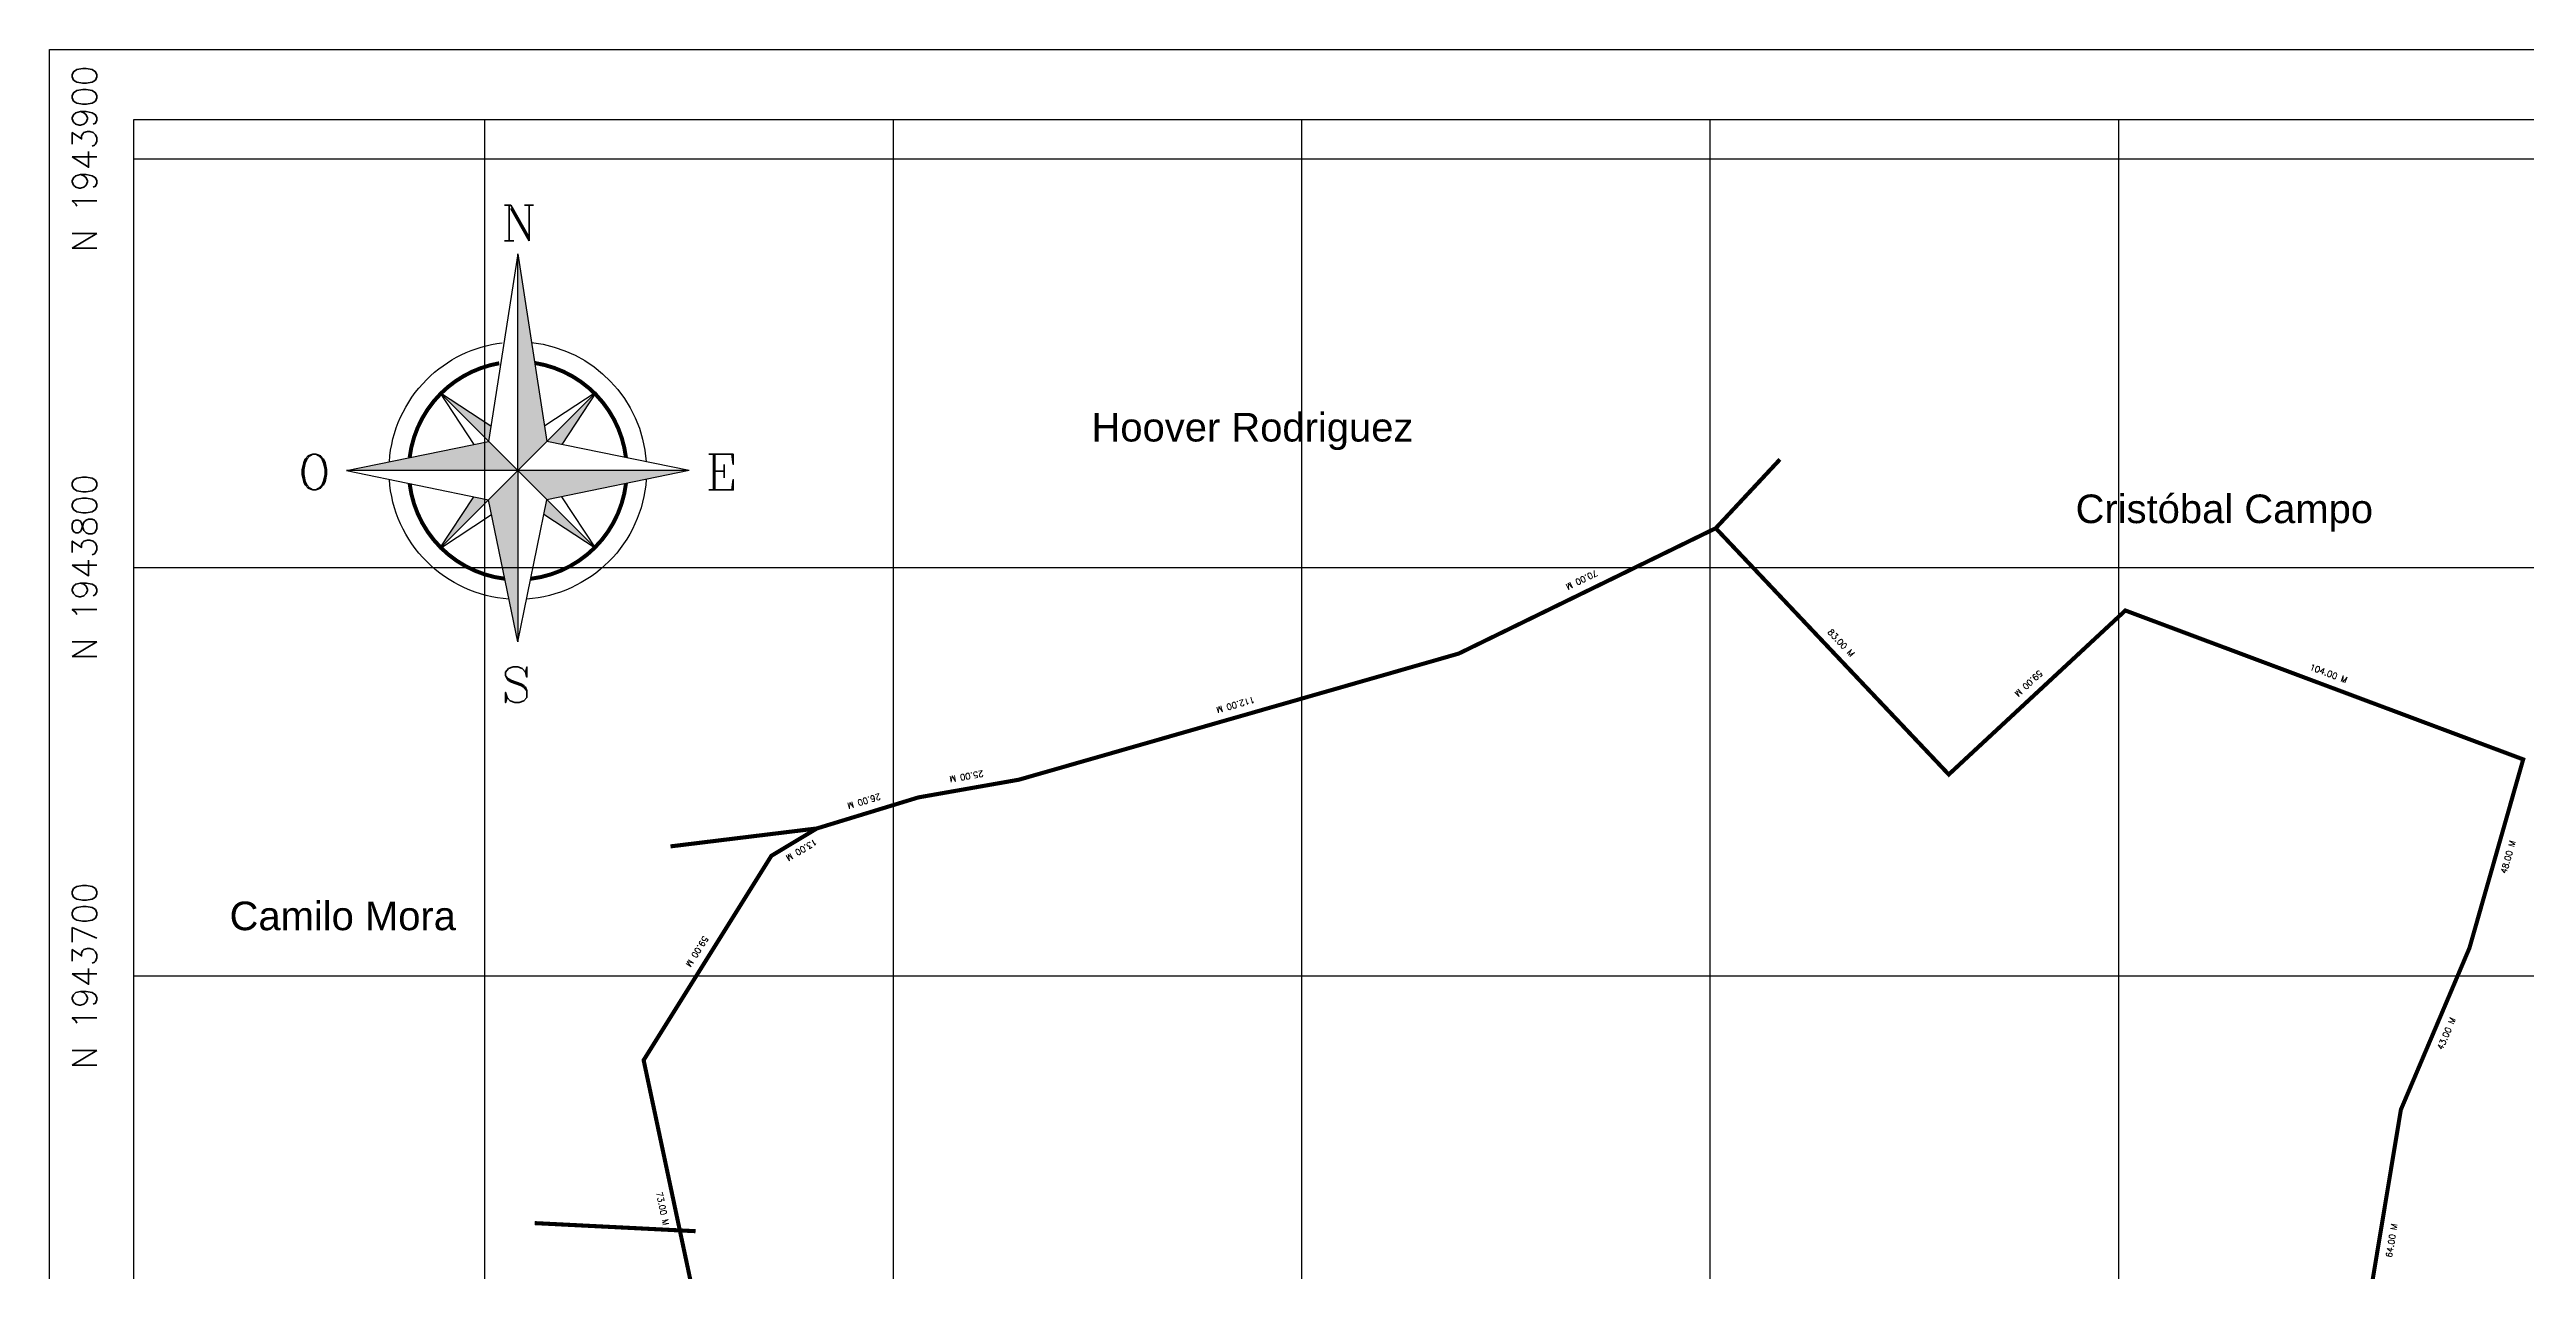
# Model space of a CAD drawing. Header units: metres. Extents: x 4644593 to 4645617, y 1943075 to 1943927.
# Drawn here: x 4644593 to 4645200, y 1943628 to 1943927 of the extents above; entities that cross this region are included whole.
import ezdxf
from ezdxf.enums import TextEntityAlignment as Align

# ---------------------------------------------------------------- set-up
doc = ezdxf.new("R2010")
doc.units = ezdxf.units.M
doc.linetypes.add('DASHED', pattern=[0.75, 0.5, -0.25])
for name, color, linetype in [('LATRINIDAD_OPTIMIZED', 7, 'Continuous'), ('MAPA_COORDENADAS', 2, 'Continuous'), ('MAPA_CUADRICULA', 8, 'Continuous'), ('MAPA_MARCO', 7, 'Continuous'), ('Norte', 7, 'Continuous'), ('Rotulo', 7, 'Continuous')]:
    doc.layers.add(name, color=color, linetype=linetype)
doc.layers.add('ne_grid', color=8, linetype='Continuous', lineweight=9)
doc.styles.add('COMPLEX', font='complex_.ttf')
doc.styles.add('F', font='swissk.ttf')
doc.styles.get("Standard").update_dxf_attribs({"font": 'simplex.shx'})

# ---------------------------------------------------------------- blocks, each defined once
blk = doc.blocks.new('Norte')
at = {"layer": 'Norte'}
h = blk.add_hatch(color=8, dxfattribs=at)
h.paths.add_polyline_path([(0, 0), (7.43, 7.43), (0, 55.14)])
h.paths.add_polyline_path([(0, 0), (7.43, -7.43), (43.59, 0)])
h.paths.add_polyline_path([(0, -43.59), (0, 0), (-7.43, -7.43)])
h.paths.add_polyline_path([(0, 0), (-7.43, 7.43), (-43.59, 0)])
h.paths.add_polyline_path([(19.67, 19.54, 0.000883), (19.6, 19.6), (7.43, 7.43), (11.19, 6.66)])
h.paths.add_polyline_path([(19.54, -19.67, 0.000883), (19.6, -19.6), (7.43, -7.43), (6.66, -11.19)])
h.paths.add_polyline_path([(-7.43, -7.43), (-11.19, -6.66), (-19.67, -19.54, 0.000883), (-19.6, -19.6)])
h.paths.add_polyline_path([(-7.43, 7.43), (-6.83, 11.3), (-19.54, 19.67, 0.000883), (-19.6, 19.6)])
at = {"layer": 'Norte', "color": 8}
for p, q in [((0, 55.14), (-7.43, 7.43)), ((0, 55.14), (7.43, 7.43)), ((0, 0), (0, 55.14)), ((-19.94, 19.94), (-11.19, 6.66)), ((-19.94, 19.94), (-6.9, 11.35)), ((-19.6, 19.6), (19.94, -19.94)), ((19.6, 19.6), (-19.6, -19.6)), ((19.94, 19.94), (6.9, 11.35)), ((19.94, 19.94), (11.19, 6.66)), ((-43.59, 0), (-7.43, 7.43)), ((43.59, 0), (7.43, 7.43)), ((43.59, 0), (-43.59, 0)), ((0, 0), (0, -43.59)), ((43.59, 0), (7.43, -7.43)), ((-43.59, 0), (-7.43, -7.43)), ((-19.94, -19.94), (-11.19, -6.66)), ((-19.94, -19.94), (-6.66, -11.19)), ((0, -43.59), (-7.43, -7.43)), ((0, -43.59), (7.43, -7.43)), ((19.94, -19.94), (6.66, -11.19)), ((19.94, -19.94), (11.19, -6.66))]:
    blk.add_line(p, q, dxfattribs=at)
for points in [[(-32.69, 2.24, -0.181179), (-23.17, 23.17, -0.167194), (-4.01, 32.52, -0.167194)], [(3.52, 32.58, -0.363566), (32.69, 2.24)], [(-2.24, -32.69, -0.181179), (-23.17, -23.17, -0.181179), (-32.69, -2.24)], [(32.69, -2.24, -0.181179), (23.17, -23.17, -0.181179), (2.24, -32.69, -0.181179)]]:
    blk.add_lwpolyline(points, format="xyb", dxfattribs=at)
at = {"layer": 'Norte', "color": 8, "const_width": 1.01}
for points in [[(-27.53, 3.3, -0.168057), (-19.6, 19.6, -0.15479), (-4.72, 27.32, -0.15479)], [(4.32, 27.39, -0.335497), (27.53, 3.3)], [(-3.3, -27.53, -0.168057), (-19.6, -19.6, -0.168057), (-27.53, -3.3)], [(27.53, -3.3, -0.168057), (19.6, -19.6, -0.168057), (3.3, -27.53, -0.168057)]]:
    blk.add_lwpolyline(points, format="xyb", dxfattribs=at)
at = {"layer": 'Norte', "color": 8, "style": 'COMPLEX'}
for s, p in [('N', (0.34, 58.49)), ('O', (-51.76, -4.9)), ('E', (51.91, -4.9)), ('S', (-0.4, -59.04))]:
    blk.add_text(s, height=9.07, dxfattribs=at).set_placement(p, align=Align.CENTER)

msp = doc.modelspace()

# ---------------------------------------------------------------- linework, layer by layer
msp.add_lwpolyline([(4644593.41, 1943926.77), (4645314.79, 1943926.77), (4645314.79, 1943075.29), (4644593.41, 1943075.29)], close=True)
at = {"color": 7, "const_width": 1, "flags": 128}
for points in [[(4645001.33, 1943809.58), (4645017.05, 1943826.43)], [(4644781.27, 1943736.08), (4644745.44, 1943731.69)]]:
    msp.add_lwpolyline(points, dxfattribs=at)
at = {"color": 5, "const_width": 1, "flags": 128}
msp.add_lwpolyline([(4645104.6, 1943605.22), (4645158.59, 1943604.11), (4645169.07, 1943667.24), (4645185.86, 1943706.83), (4645199.01, 1943752.99), (4645199.01, 1943752.99), (4645199.01, 1943752.99), (4645101.61, 1943789.44), (4645058.38, 1943749.29), (4645001.33, 1943809.58), (4644938.41, 1943778.89), (4644830.75, 1943748.02), (4644806.13, 1943743.68), (4644781.27, 1943736.08), (4644770.13, 1943729.38), (4644738.86, 1943679.35), (4644738.86, 1943679.35), (4644754.04, 1943607.94), (4644754.46, 1943583.95), (4644747.03, 1943551.79), (4644750.87, 1943496.93), (4644782.2, 1943435.45), (4644834.54, 1943427.16)], dxfattribs=at)
at = {"color": 7, "const_width": 1, "elevation": 1503.32, "flags": 128}
msp.add_lwpolyline([(4644751.57, 1943637.48), (4644712.2, 1943639.46)], dxfattribs=at)
at = {"layer": 'LATRINIDAD_OPTIMIZED', "linetype": 'DASHED', "ltscale": 5, "const_width": 0.3}
msp.add_lwpolyline([(4645158.59, 1943604.11), (4645169.07, 1943667.24), (4645185.86, 1943706.83), (4645199.01, 1943752.99), (4645101.61, 1943789.44), (4645058.38, 1943749.29), (4645001.33, 1943809.58), (4644938.41, 1943778.89), (4644830.75, 1943748.02), (4644806.13, 1943743.68), (4644781.27, 1943736.08), (4644770.13, 1943729.38), (4644738.86, 1943679.35), (4644754.04, 1943607.94)], dxfattribs=at)
at = {"layer": 'MAPA_CUADRICULA'}
for p, q in [((4644700, 1943099.85), (4644700, 1943909.58)), ((4644800, 1943099.85), (4644800, 1943909.58)), ((4644900, 1943099.85), (4644900, 1943909.58)), ((4645000, 1943099.85), (4645000, 1943909.58)), ((4645100, 1943099.85), (4645100, 1943909.58)), ((4644613.98, 1943900), (4645299.01, 1943900)), ((4644613.98, 1943800), (4645299.01, 1943800)), ((4644613.98, 1943700), (4645299.01, 1943700))]:
    msp.add_line(p, q, dxfattribs=at)
at = {"layer": 'MAPA_MARCO'}
for p, q in [((4645299.01, 1943909.58), (4644613.98, 1943909.58)), ((4644613.98, 1943909.58), (4644613.98, 1943099.85))]:
    msp.add_line(p, q, dxfattribs=at)

# ---------------------------------------------------------------- block references
at = {"layer": 'ne_grid', "xscale": 0.961978094576892, "yscale": 0.961978094576892, "zscale": 0.961978094576892}
msp.add_blockref('Norte', (4644708.05, 1943823.69), dxfattribs=at)

# ---------------------------------------------------------------- texts
at = {"color": 1}
for s, rotation, p in [('70.00 M', 206.00001, (4644968.56, 1943796.93)), ('83.00 M', 313.41965, (4645032.03, 1943781.5)), ('104.00 M', 339.48217, (4645151.36, 1943774.03)), ('59.00 M', 222.88261, (4645077.95, 1943771.57)), ('112.00 M', 196.00001, (4644883.76, 1943766.34)), ('25.00 M', 189.99999, (4644817.92, 1943748.81)), ('26.00 M', 196.99988, (4644792.82, 1943742.75)), ('13.00 M', 210.99996, (4644777.52, 1943730.81)), ('48.00 M', 74.092, (4645195.32, 1943729.09)), ('59.00 M', 238.00006, (4644751.95, 1943705.96)), ('43.00 M', 67.01742, (4645180.22, 1943685.86)), ('73.00 M', 281.99997, (4644743.51, 1943643.02)), ('64.00 M', 80.57519, (4645166.79, 1943635.18))]:
    msp.add_text(s, height=1.5, rotation=rotation, dxfattribs=at).set_placement(p, align=Align.MIDDLE_CENTER)
at = {"layer": 'MAPA_COORDENADAS', "color": 8}
for s, p in [('N 1943900', (4644601.98, 1943900)), ('N 1943800', (4644601.98, 1943800)), ('N 1943700', (4644601.98, 1943700))]:
    msp.add_text(s, height=6, rotation=90, dxfattribs=at).set_placement(p, align=Align.MIDDLE_CENTER)
at = {"layer": 'Rotulo', "lineweight": 0, "style": 'F'}
for s, p in [('Hoover Rodriguez', (4644887.91, 1943833.44)), ('Cristóbal Campo', (4645125.84, 1943813.52)), ('Camilo Mora', (4644665.2, 1943714.81))]:
    msp.add_text(s, height=7, dxfattribs=at).set_placement(p, align=Align.MIDDLE)

doc.saveas('drawing.dxf')
